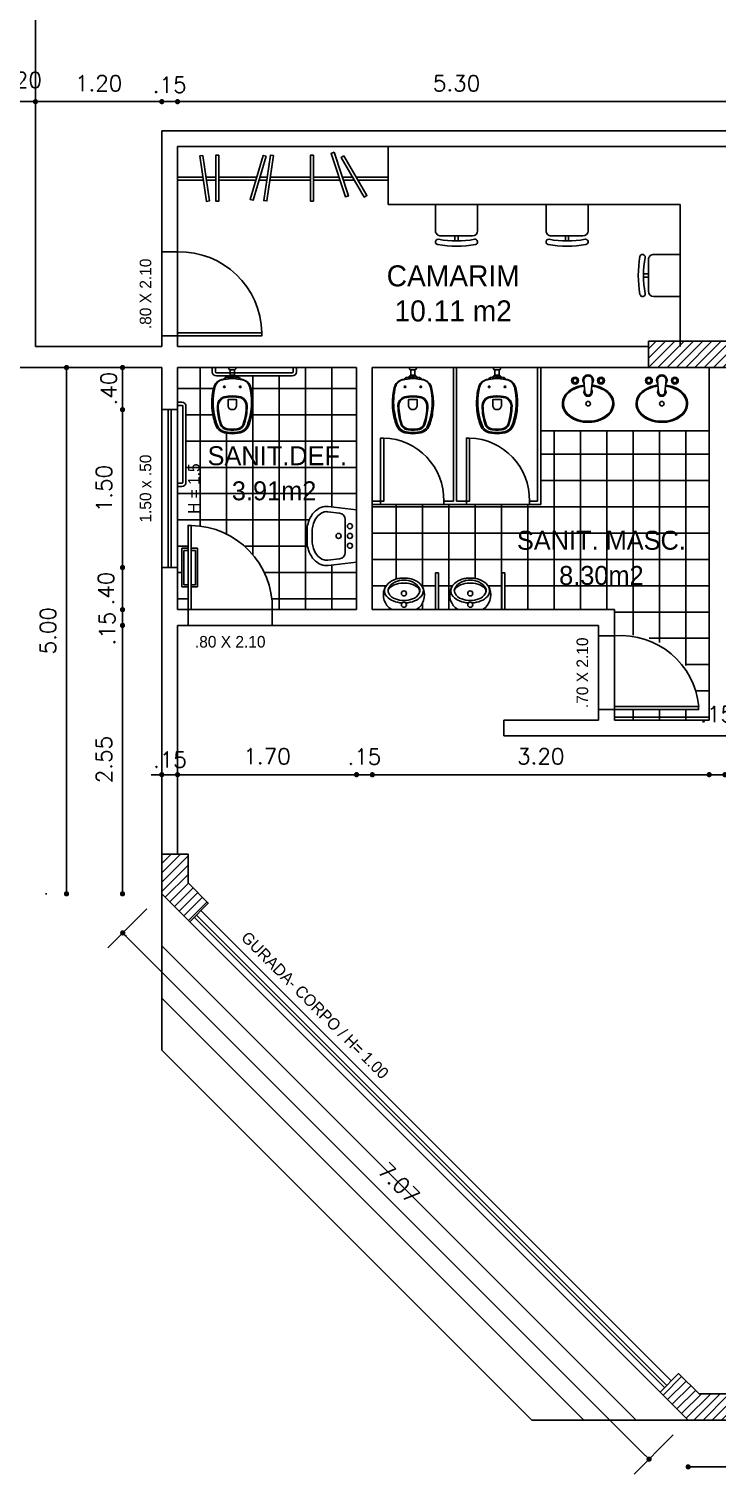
# Model space of a CAD drawing. Header units: millimetres. Extents: x 387 to 811, y 539 to 827.
# Drawn here: x 506.68 to 513.22, y 772.65 to 786.38 of the extents above; entities that cross this region are included whole.
import ezdxf
from ezdxf.enums import TextEntityAlignment as Align

# ---------------------------------------------------------------- set-up
doc = ezdxf.new("R2010")
doc.units = ezdxf.units.MM
for name, color, linetype in [('7', 8, 'Continuous'), ('ESQUADRIAS', 6, 'Continuous'), ('LINHA FINA', 8, 'Continuous'), ('MOBILIARIO', 3, 'Continuous'), ('parede vista', 2, 'Continuous'), ('PAREDES EM CORTE', 5, 'Continuous'), ('pilar', 4, 'Continuous'), ('TEXTO', 4, 'Continuous')]:
    doc.layers.add(name, color=color, linetype=linetype)
doc.styles.add('ROMANS', font='romans')
doc.dimstyles.new('Cotas_trabalho', dxfattribs={"dimtxt": 0.15, "dimasz": 0.05, "dimexe": 0.2, "dimexo": 0.2, "dimgap": 0.1, "dimtad": 1, "dimzin": 4, "dimdsep": 46, "dimtxsty": 'ROMANS', "dimblk": 'DOT', "dimcen": 0.5, "dimclrd": 256, "dimclre": 256, "dimclrt": 256, "dimadec": 0, "dimazin": 0, "dimtfac": 0.666667, "dimtmove": 2, "dimatfit": 0, "dimldrblk": 'DOT', "dimfxl": 1, "dimtolj": 1, "dimtzin": 4, "dimarcsym": 0})
pattern_1 = [(45, (-564.57625, 852.58743), (-0.044194174, 0.044194174), [])]

# ---------------------------------------------------------------- blocks, each defined once
blk = doc.blocks.new('vaso sanitário')
at = {"layer": 'MOBILIARIO'}
for p, q in [((535.046, 52.961), (535.046, 53.011)), ((535.086, 52.961), (535.086, 53.011))]:
    blk.add_line(p, q, dxfattribs=at)
for points in [[(535.032, 53.034), (535.099, 53.034), (535.099, 53.026, -0.414214), (535.084, 53.011), (535.047, 53.011, -0.414214), (535.032, 53.026)], [(535.066, 52.417, 0.082763), (535.156, 52.431, 0.191824), (535.206, 52.48, 0.041847), (535.235, 52.581, 0.10707), (535.236, 52.829, 0.077273), (535.22, 52.876, 0.212411), (535.166, 52.916, 0.040827), (535.153, 52.919, 0.014904), (535.135, 52.923, 0.025143), (535.131, 52.924, -0.029767), (535.109, 52.927, 0.034354), (535.066, 52.929, 0.034354), (535.022, 52.927, -0.029767), (535, 52.924, 0.025143), (534.996, 52.923, 0.014904), (534.978, 52.919, 0.040827), (534.965, 52.916, 0.212411), (534.911, 52.876, 0.077273), (534.896, 52.829, 0.10707), (534.896, 52.581, 0.041847), (534.926, 52.48, 0.191824), (534.976, 52.431, 0.082763)]]:
    blk.add_lwpolyline(points, format="xyb", close=True, dxfattribs=at)
for points in [[(535.123, 52.925, -0.166403), (535.132, 52.926), (535.166, 52.919, -0.147687), (535.216, 52.892, -0.13868), (535.243, 52.844, -0.056337), (535.26, 52.699, -0.03707), (535.253, 52.603, -0.071007), (535.215, 52.472, -0.183874), (535.166, 52.423, -0.096189), (535.066, 52.405, -0.096189), (534.966, 52.423, -0.183874), (534.916, 52.472, -0.071007), (534.878, 52.603, -0.03707), (534.871, 52.699, -0.056337), (534.889, 52.844, -0.13868), (534.916, 52.892, -0.147687), (534.966, 52.919), (535, 52.926, -0.166403), (535.009, 52.925)], [(535.099, 52.943), (535.099, 52.946, 0.414214), (535.084, 52.961), (535.047, 52.961, 0.414214), (535.032, 52.946), (535.032, 52.943)], [(535.066, 52.764, 0.06168), (534.987, 52.755, 0.039055), (534.98, 52.753, 0.304226), (534.924, 52.669, 0.074407), (534.953, 52.493, 0.256561), (535.004, 52.447, 0.06572), (535.066, 52.44, 0.068252)], [(535.066, 52.756, 0.06168), (534.989, 52.747, 0.039055), (534.983, 52.745, 0.304045), (534.932, 52.669, 0.074349), (534.961, 52.496, 0.256479), (535.006, 52.455, 0.065787), (535.066, 52.448, 0.065787)], [(535.066, 52.732, 0.0408), (535.025, 52.729), (535.025, 52.671, 0.057291), (535.025, 52.666, 0.350796), (535.066, 52.634, 0.350796)], [(535.065, 52.764, -0.06168), (535.145, 52.755, -0.039055), (535.152, 52.753, -0.304226), (535.208, 52.669, -0.074407), (535.178, 52.493, -0.256561), (535.127, 52.447, -0.06572), (535.065, 52.44, -0.068252)], [(535.066, 52.756, -0.06168), (535.143, 52.747, -0.039055), (535.148, 52.745, -0.304045), (535.199, 52.669, -0.074349), (535.17, 52.496, -0.256479), (535.125, 52.455, -0.065787), (535.066, 52.448, -0.065787)], [(535.066, 52.732, -0.0408), (535.107, 52.729), (535.107, 52.671, -0.057291), (535.106, 52.666, -0.350796), (535.066, 52.634, -0.350796)]]:
    blk.add_lwpolyline(points, format="xyb", dxfattribs=at)
for centre in [(534.991, 52.851), (535.141, 52.851)]:
    blk.add_circle(centre, 0.0075, dxfattribs=at)
for centre, radius, start, end in [((535.011, 52.912), 0.0286, 100.7284, 157.4355), ((535.068, 52.556), 0.389, 90.3224, 99.2049), ((535.063, 52.556), 0.389, 80.7951, 89.6776), ((535.12, 52.912), 0.0286, 22.5645, 79.2716)]:
    blk.add_arc(centre, radius, start, end, dxfattribs=at)
blk = doc.blocks.new('cuba do lavatório')
at = {"layer": 'MOBILIARIO'}
for p, q in [((535.901, 52.801), (535.891, 52.914)), ((535.961, 52.801), (535.971, 52.914))]:
    blk.add_line(p, q, dxfattribs=at)
for centre, radius in [((535.807, 52.91), 0.0326), ((535.807, 52.91), 0.0212), ((536.054, 52.91), 0.0326), ((536.054, 52.91), 0.0212), ((535.931, 52.691), 0.0212)]:
    blk.add_circle(centre, radius, dxfattribs=at)
for centre, radius, start, end in [((535.931, 52.914), 0.05, 317.7534, 222.2466), ((535.931, 52.914), 0.04, 349.8443, 190.1557), ((535.931, 52.801), 0.04, 143.4139, 36.5861), ((535.931, 52.801), 0.03, 180, 0)]:
    blk.add_arc(centre, radius, start, end, dxfattribs=at)
blk.add_ellipse((535.931, 52.691), major_axis=(-0.235, 0), ratio=0.714749, start_param=4.861692, end_param=10.846271, dxfattribs=at)
blk.add_open_spline([(535.895, 52.867), (535.849, 52.862), (535.806, 52.848), (535.716, 52.792), (535.683, 52.738), (535.689, 52.629), (535.728, 52.578), (535.845, 52.516), (535.922, 52.506), (536.062, 52.532), (536.123, 52.568), (536.184, 52.666), (536.182, 52.726), (536.114, 52.82), (536.051, 52.855), (535.976, 52.866), (535.971, 52.866), (535.967, 52.867)], degree=3, knots=[4.861692, 4.861692, 4.861692, 4.861692, 5.430609, 5.430609, 6.323813, 6.323813, 7.217016, 7.217016, 8.110219, 8.110219, 9.003422, 9.003422, 9.896625, 9.896625, 10.789828, 10.789828, 10.846271, 10.846271, 10.846271, 10.846271], dxfattribs=at)
blk = doc.blocks.new('mictorio')
at = {"layer": 'MOBILIARIO'}
for points in [[(534.164, 50.834), (534.164, 50.832, -0.008051), (534.164, 50.799, -0.08407), (534.155, 50.755, -0.022672), (534.142, 50.726, -0.027927), (534.128, 50.7, -0.144523), (534.062, 50.648, -0.34805), (533.869, 50.712, -0.162816), (533.866, 50.721), (533.866, 50.834), (533.866, 50.947, -0.162816), (533.869, 50.955, -0.34805), (534.062, 51.019, -0.144523), (534.128, 50.967, -0.027927), (534.142, 50.941, -0.022672), (534.155, 50.913, -0.08407), (534.164, 50.869, -0.008051), (534.164, 50.835)], [(534.117, 50.834), (534.117, 50.826, -0.102017), (534.101, 50.742, -0.100634), (534.069, 50.695, -0.31043), (534.027, 50.687, -0.029837), (534.021, 50.689, -0.193887), (533.968, 50.753, -0.096635), (533.953, 50.834, -0.096635), (533.968, 50.915, -0.193887), (534.021, 50.978, -0.029837), (534.027, 50.98, -0.31043), (534.069, 50.973, -0.100634), (534.101, 50.925, -0.102017), (534.117, 50.842)]]:
    blk.add_lwpolyline(points, format="xyb", close=True, dxfattribs=at)
for points in [[(533.931, 50.85, -0.100603), (533.949, 50.935, -0.114611), (533.991, 50.997, -0.309836), (534.079, 51.011, -0.309836)], [(534.03, 50.686), (534.033, 50.685, 0.189039), (534.066, 50.687, 0.189014), (534.13, 50.753, 0.116802), (534.145, 50.834, 0.116802), (534.13, 50.914, 0.189014), (534.066, 50.981, 0.189039), (534.033, 50.983), (534.03, 50.981)], [(533.931, 50.818, 0.100603), (533.949, 50.732, 0.114611), (533.991, 50.671, 0.309836), (534.079, 50.656, 0.309836)]]:
    blk.add_lwpolyline(points, format="xyb", dxfattribs=at)
for centre in [(533.913, 50.834), (534.02, 50.834)]:
    blk.add_circle(centre, 0.0243, dxfattribs=at)
blk = doc.blocks.new('lavatorio do sanitario')
at = {"layer": 'MOBILIARIO'}
for p, q in [((1040.677, 90.447), (1040.564, 90.46)), ((1040.73, 90.072), (1040.73, 90.387)), ((1040.418, 90.16), (1040.418, 90.299)), ((1040.677, 90.012), (1040.564, 89.999))]:
    blk.add_line(p, q, dxfattribs=at)
for points in [[(1040.838, 90.479), (1040.569, 90.51, 0.028479), (1040.553, 90.511, 0.123947), (1040.484, 90.493, 0.10565), (1040.421, 90.44, 0.087109), (1040.382, 90.364, 0.053242), (1040.368, 90.299), (1040.368, 90.16, 0.053242), (1040.382, 90.095, 0.087109), (1040.421, 90.02, 0.10565), (1040.484, 89.966, 0.123947), (1040.553, 89.949, 0.028479), (1040.569, 89.95), (1040.838, 89.981)], [(1040.553, 90.461, 0.123947), (1040.508, 90.449, 0.10565), (1040.461, 90.409, 0.087109), (1040.429, 90.349, 0.053242), (1040.418, 90.294, 0.053242)], [(1040.564, 90.46, 0.028479), (1040.553, 90.461, 0.028479)], [(1040.418, 90.165, 0.053242), (1040.429, 90.111, 0.087109), (1040.461, 90.05, 0.10565), (1040.508, 90.01, 0.123947), (1040.553, 89.999, 0.028479), (1040.564, 89.999, 0.028479)]]:
    blk.add_lwpolyline(points, format="xyb", dxfattribs=at)
for centre in [(1040.775, 90.323), (1040.668, 90.23), (1040.775, 90.23), (1040.775, 90.137)]:
    blk.add_circle(centre, 0.0242, dxfattribs=at)
for centre, start, end in [((1040.67, 90.387), 0, 83.4749), ((1040.67, 90.072), 276.5251, 0)]:
    blk.add_arc(centre, 0.06, start, end, dxfattribs=at)
blk = doc.blocks.new('barra de apoio')
at = {"layer": 'MOBILIARIO'}
for p, q in [((537.56, 53.034), (537.56, 52.994)), ((537.59, 53.034), (537.59, 52.994)), ((538.33, 53.034), (538.33, 52.994)), ((538.36, 53.034), (538.36, 52.994)), ((537.6, 52.984), (538.32, 52.984)), ((537.6, 52.954), (538.32, 52.954))]:
    blk.add_line(p, q, dxfattribs=at)
for centre, radius, start, end in [((537.6, 52.994), 0.04, 180, 270), ((537.6, 52.994), 0.01, 180, 270), ((538.32, 52.994), 0.01, 270, 360), ((538.32, 52.994), 0.04, 270, 360)]:
    blk.add_arc(centre, radius, start, end, dxfattribs=at)
blk = doc.blocks.new('barra de apoio 2')
at = {"layer": 'MOBILIARIO'}
for p, q in [((537.231, 52.705), (537.271, 52.705)), ((537.231, 52.675), (537.271, 52.675)), ((537.281, 51.945), (537.281, 52.665)), ((537.311, 51.945), (537.311, 52.665)), ((537.231, 51.935), (537.271, 51.935)), ((537.231, 51.905), (537.271, 51.905))]:
    blk.add_line(p, q, dxfattribs=at)
for centre, radius, start, end in [((537.271, 52.665), 0.04, 0, 90), ((537.271, 52.665), 0.01, 0, 90), ((537.271, 51.945), 0.04, 270, 0), ((537.271, 51.945), 0.01, 270, 0)]:
    blk.add_arc(centre, radius, start, end, dxfattribs=at)
blk = doc.blocks.new('porta para deficiente')
at = {"layer": 'ESQUADRIAS'}
blk.add_lwpolyline([(610.441, -142.831), (610.471, -142.831), (610.471, -142.031), (610.441, -142.031)], close=True, dxfattribs=at)
at = {"layer": 'LINHA FINA'}
for p, q in [((610.381, -142.248), (610.381, -142.615)), ((610.381, -142.248), (610.441, -142.248)), ((610.401, -142.268), (610.401, -142.595)), ((610.401, -142.268), (610.441, -142.268)), ((610.471, -142.248), (610.531, -142.248)), ((610.471, -142.268), (610.511, -142.268)), ((610.511, -142.268), (610.511, -142.595)), ((610.531, -142.248), (610.531, -142.615)), ((610.381, -142.615), (610.441, -142.615)), ((610.401, -142.595), (610.441, -142.595)), ((610.471, -142.595), (610.511, -142.595)), ((610.471, -142.615), (610.531, -142.615))]:
    blk.add_line(p, q, dxfattribs=at)
blk.add_arc((610.456, -142.816), 0.785, 358.9053, 88.9053, dxfattribs=at)
blk = doc.blocks.new('cadeira de escritorio')
at = {"layer": 'MOBILIARIO'}
for p, q in [((595.574, -133.382), (595.724, -133.382)), ((595.774, -133.432), (595.774, -133.732)), ((595.774, -133.567), (595.821, -133.567)), ((595.774, -133.597), (595.821, -133.597)), ((595.574, -133.782), (595.724, -133.782))]:
    blk.add_line(p, q, dxfattribs=at)
for points in [[(595.574, -133.382), (595.474, -133.382)], [(595.574, -133.782), (595.474, -133.782)]]:
    blk.add_lwpolyline(points, dxfattribs=at)
for centre, radius, start, end in [((595.724, -133.432), 0.05, 0, 90), ((595.83, -133.407), 0.025, 10.3399, 190.3399), ((594.871, -133.582), 0.95, 349.6601, 10.3399), ((594.871, -133.582), 1, 349.6601, 10.3399), ((595.724, -133.732), 0.05, 270, 0), ((595.83, -133.757), 0.025, 169.6601, 349.6601)]:
    blk.add_arc(centre, radius, start, end, dxfattribs=at)
blk = doc.blocks.new('arara')
at = {"layer": 'MOBILIARIO'}
for p, q in [((858.985, 92.527), (859.225, 92.527)), ((858.985, 92.497), (859.23, 92.497)), ((859.255, 92.527), (859.348, 92.527)), ((859.26, 92.497), (859.348, 92.497)), ((859.378, 92.527), (859.737, 92.527)), ((859.378, 92.497), (859.728, 92.497)), ((859.759, 92.497), (859.832, 92.497)), ((859.768, 92.527), (859.837, 92.527)), ((859.862, 92.497), (860.247, 92.497)), ((859.867, 92.527), (860.247, 92.527)), ((860.276, 92.527), (860.518, 92.527)), ((860.276, 92.497), (860.528, 92.497)), ((860.549, 92.527), (860.647, 92.527)), ((860.559, 92.497), (860.664, 92.497)), ((860.681, 92.527), (860.985, 92.527)), ((860.698, 92.497), (860.985, 92.497))]:
    blk.add_line(p, q, dxfattribs=at)
for points in [[(859.226, 92.732), (859.197, 92.727), (859.259, 92.296), (859.288, 92.3)], [(859.378, 92.734), (859.348, 92.734), (859.348, 92.298), (859.378, 92.298)], [(859.827, 92.724), (859.799, 92.733), (859.673, 92.315), (859.702, 92.306)], [(859.897, 92.731), (859.868, 92.736), (859.804, 92.304), (859.833, 92.3)], [(860.276, 92.734), (860.247, 92.734), (860.247, 92.298), (860.276, 92.298)], [(860.471, 92.762), (860.443, 92.752), (860.58, 92.339), (860.608, 92.348)], [(860.564, 92.728), (860.539, 92.713), (860.758, 92.336), (860.784, 92.351)]]:
    blk.add_lwpolyline(points, close=True, dxfattribs=at)
blk = doc.blocks.new('_DOT')
at = {"color": 0, "linetype": 'ByBlock'}
blk.add_line((-0.5, 0), (-1, 0), dxfattribs=at)
at = {"color": 0, "linetype": 'ByBlock', "const_width": 0.5}
blk.add_lwpolyline([(-0.25, 0, 1), (0.25, 0, 1)], format="xyb", close=True, dxfattribs=at)
blk = doc.blocks.new('*D90')
at = {"lineweight": -2}
for p, q in [((506.747, 785.838), (506.747, 785.886)), ((506.497, 785.686), (506.447, 785.686)), ((506.547, 785.686), (506.747, 785.686)), ((506.797, 785.686), (506.847, 785.686))]:
    blk.add_line(p, q, dxfattribs=at)
at = {"layer": 'Defpoints', "color": 0}
for p in [(506.547, 785.686, 54), (506.747, 785.686), (506.747, 785.638, 54)]:
    blk.add_point(p, dxfattribs=at)
at = {"lineweight": -2, "xscale": 0.05, "yscale": 0.05, "zscale": 0.05}
blk.add_blockref('_DOT', (506.547, 785.686), dxfattribs=at)
at = {"lineweight": -2, "xscale": 0.05, "yscale": 0.05, "zscale": 0.05, "rotation": 180}
blk.add_blockref('_DOT', (506.747, 785.686), dxfattribs=at)
at = {"insert": (506.647, 785.891), "char_height": 0.15, "attachment_point": 5, "style": 'ROMANS'}
blk.add_mtext('\\A1;.20', dxfattribs=at)
blk = doc.blocks.new('*D91')
at = {"lineweight": -2}
for p, q in [((506.747, 785.838), (506.747, 785.886)), ((506.797, 785.686), (507.897, 785.686))]:
    blk.add_line(p, q, dxfattribs=at)
at = {"layer": 'Defpoints', "color": 0}
for p in [(506.747, 785.638, 54), (507.947, 785.686), (507.947, 785.686)]:
    blk.add_point(p, dxfattribs=at)
at = {"lineweight": -2, "xscale": 0.05, "yscale": 0.05, "zscale": 0.05, "rotation": 180}
blk.add_blockref('_DOT', (506.747, 785.686), dxfattribs=at)
at = {"lineweight": -2, "xscale": 0.05, "yscale": 0.05, "zscale": 0.05}
blk.add_blockref('_DOT', (507.947, 785.686), dxfattribs=at)
at = {"insert": (507.347, 785.861), "char_height": 0.15, "attachment_point": 5, "style": 'ROMANS'}
blk.add_mtext('\\A1;1.20', dxfattribs=at)
blk = doc.blocks.new('*D92')
at = {"lineweight": -2}
for p, q in [((507.897, 785.686), (507.847, 785.686)), ((507.947, 785.686), (508.097, 785.686)), ((508.147, 785.686), (508.197, 785.686))]:
    blk.add_line(p, q, dxfattribs=at)
at = {"layer": 'Defpoints', "color": 0}
for p in [(507.947, 785.686), (508.097, 785.686), (508.097, 785.686)]:
    blk.add_point(p, dxfattribs=at)
at = {"lineweight": -2, "xscale": 0.05, "yscale": 0.05, "zscale": 0.05}
blk.add_blockref('_DOT', (507.947, 785.686), dxfattribs=at)
at = {"lineweight": -2, "xscale": 0.05, "yscale": 0.05, "zscale": 0.05, "rotation": 180}
blk.add_blockref('_DOT', (508.097, 785.686), dxfattribs=at)
at = {"insert": (508.022, 785.846), "char_height": 0.15, "attachment_point": 5, "style": 'ROMANS'}
blk.add_mtext('\\A1;.15', dxfattribs=at)
blk = doc.blocks.new('*D93')
at = {"lineweight": -2}
blk.add_line((508.147, 785.686), (513.347, 785.686), dxfattribs=at)
at = {"layer": 'Defpoints', "color": 0}
for p in [(508.097, 785.686), (513.397, 785.686), (513.397, 785.686)]:
    blk.add_point(p, dxfattribs=at)
at = {"lineweight": -2, "xscale": 0.05, "yscale": 0.05, "zscale": 0.05, "rotation": 180}
blk.add_blockref('_DOT', (508.097, 785.686), dxfattribs=at)
at = {"lineweight": -2, "xscale": 0.05, "yscale": 0.05, "zscale": 0.05}
blk.add_blockref('_DOT', (513.397, 785.686), dxfattribs=at)
at = {"insert": (510.747, 785.861), "char_height": 0.15, "attachment_point": 5, "style": 'ROMANS'}
blk.add_mtext('\\A1;5.30', dxfattribs=at)
blk = doc.blocks.new('*D129')
at = {"lineweight": -2}
for p, q in [((508.097, 779.283), (508.097, 779.492)), ((508.147, 779.292), (509.747, 779.292))]:
    blk.add_line(p, q, dxfattribs=at)
at = {"layer": 'Defpoints', "color": 0}
for p in [(509.797, 779.292), (509.797, 779.292), (508.097, 779.083, 54)]:
    blk.add_point(p, dxfattribs=at)
at = {"lineweight": -2, "xscale": 0.05, "yscale": 0.05, "zscale": 0.05, "rotation": 180}
blk.add_blockref('_DOT', (508.097, 779.292), dxfattribs=at)
at = {"lineweight": -2, "xscale": 0.05, "yscale": 0.05, "zscale": 0.05}
blk.add_blockref('_DOT', (509.797, 779.292), dxfattribs=at)
at = {"insert": (508.947, 779.467), "char_height": 0.15, "attachment_point": 5, "style": 'ROMANS'}
blk.add_mtext('\\A1;1.70', dxfattribs=at)
blk = doc.blocks.new('*D130')
at = {"lineweight": -2}
for p, q in [((509.747, 779.292), (509.697, 779.292)), ((509.797, 779.292), (509.947, 779.292)), ((509.997, 779.292), (510.047, 779.292))]:
    blk.add_line(p, q, dxfattribs=at)
at = {"layer": 'Defpoints', "color": 0}
for p in [(509.797, 779.292), (509.947, 779.292), (509.947, 779.292)]:
    blk.add_point(p, dxfattribs=at)
at = {"lineweight": -2, "xscale": 0.05, "yscale": 0.05, "zscale": 0.05}
blk.add_blockref('_DOT', (509.797, 779.292), dxfattribs=at)
at = {"lineweight": -2, "xscale": 0.05, "yscale": 0.05, "zscale": 0.05, "rotation": 180}
blk.add_blockref('_DOT', (509.947, 779.292), dxfattribs=at)
at = {"insert": (509.872, 779.463), "char_height": 0.15, "attachment_point": 5, "style": 'ROMANS'}
blk.add_mtext('\\A1;.15', dxfattribs=at)
blk = doc.blocks.new('*D131')
at = {"lineweight": -2}
blk.add_line((509.997, 779.292), (513.097, 779.292), dxfattribs=at)
at = {"layer": 'Defpoints', "color": 0}
for p in [(509.947, 779.292), (513.147, 779.292), (513.147, 779.292)]:
    blk.add_point(p, dxfattribs=at)
at = {"lineweight": -2, "xscale": 0.05, "yscale": 0.05, "zscale": 0.05, "rotation": 180}
blk.add_blockref('_DOT', (509.947, 779.292), dxfattribs=at)
at = {"lineweight": -2, "xscale": 0.05, "yscale": 0.05, "zscale": 0.05}
blk.add_blockref('_DOT', (513.147, 779.292), dxfattribs=at)
at = {"insert": (511.547, 779.467), "char_height": 0.15, "attachment_point": 5, "style": 'ROMANS'}
blk.add_mtext('\\A1;3.20', dxfattribs=at)
blk = doc.blocks.new('*D132')
at = {"lineweight": -2}
for p, q in [((513.097, 779.292), (513.047, 779.292)), ((513.147, 779.292), (513.297, 779.292)), ((513.347, 779.292), (513.397, 779.292))]:
    blk.add_line(p, q, dxfattribs=at)
at = {"layer": 'Defpoints', "color": 0}
for p in [(513.147, 779.292), (513.297, 779.292), (513.297, 779.292)]:
    blk.add_point(p, dxfattribs=at)
at = {"lineweight": -2, "xscale": 0.05, "yscale": 0.05, "zscale": 0.05}
blk.add_blockref('_DOT', (513.147, 779.292), dxfattribs=at)
at = {"lineweight": -2, "xscale": 0.05, "yscale": 0.05, "zscale": 0.05, "rotation": 180}
blk.add_blockref('_DOT', (513.297, 779.292), dxfattribs=at)
at = {"insert": (513.222, 779.867), "char_height": 0.15, "attachment_point": 5, "style": 'ROMANS'}
blk.add_mtext('\\A1;.15', dxfattribs=at)
blk = doc.blocks.new('*D141')
at = {"lineweight": -2}
for p, q in [((507.897, 779.292), (507.847, 779.292)), ((508.097, 779.292), (507.947, 779.292)), ((508.147, 779.292), (508.197, 779.292))]:
    blk.add_line(p, q, dxfattribs=at)
at = {"layer": 'Defpoints', "color": 0}
for p in [(507.947, 779.292, 54), (507.947, 779.292), (508.097, 779.292)]:
    blk.add_point(p, dxfattribs=at)
at = {"lineweight": -2, "xscale": 0.05, "yscale": 0.05, "zscale": 0.05}
blk.add_blockref('_DOT', (507.947, 779.292), dxfattribs=at)
at = {"lineweight": -2, "xscale": 0.05, "yscale": 0.05, "zscale": 0.05, "rotation": 180}
blk.add_blockref('_DOT', (508.097, 779.292), dxfattribs=at)
at = {"insert": (508.024, 779.435), "char_height": 0.15, "attachment_point": 5, "style": 'ROMANS'}
blk.add_mtext('\\A1;.15', dxfattribs=at)
blk = doc.blocks.new('*D143')
at = {"lineweight": -2}
blk.add_line((507.574, 783.11), (507.574, 782.81), dxfattribs=at)
at = {"layer": 'Defpoints', "color": 0}
for p in [(507.574, 783.16, 54), (507.574, 782.76, 54), (507.574, 782.76)]:
    blk.add_point(p, dxfattribs=at)
at = {"lineweight": -2, "xscale": 0.05, "yscale": 0.05, "zscale": 0.05}
for p, rotation in [((507.574, 783.16), 90), ((507.574, 782.76), 270)]:
    blk.add_blockref('_DOT', p, dxfattribs=dict(at, rotation=rotation))
at = {"insert": (507.443, 782.96), "char_height": 0.15, "attachment_point": 5, "rotation": 90, "style": 'ROMANS'}
blk.add_mtext('\\A1;.40', dxfattribs=at)
blk = doc.blocks.new('*D144')
at = {"lineweight": -2}
blk.add_line((507.574, 782.71), (507.574, 781.31), dxfattribs=at)
at = {"layer": 'Defpoints', "color": 0}
for p in [(507.574, 782.76, 54), (507.574, 781.26), (507.574, 781.26)]:
    blk.add_point(p, dxfattribs=at)
at = {"lineweight": -2, "xscale": 0.05, "yscale": 0.05, "zscale": 0.05}
for p, rotation in [((507.574, 782.76), 90), ((507.574, 781.26), 270)]:
    blk.add_blockref('_DOT', p, dxfattribs=dict(at, rotation=rotation))
at = {"insert": (507.399, 782.01), "char_height": 0.15, "attachment_point": 5, "rotation": 90, "style": 'ROMANS'}
blk.add_mtext('\\A1;1.50', dxfattribs=at)
blk = doc.blocks.new('*D145')
at = {"lineweight": -2}
blk.add_line((507.574, 781.21), (507.574, 780.91), dxfattribs=at)
at = {"layer": 'Defpoints', "color": 0}
for p in [(507.574, 781.26), (507.574, 780.86), (507.574, 780.86)]:
    blk.add_point(p, dxfattribs=at)
at = {"lineweight": -2, "xscale": 0.05, "yscale": 0.05, "zscale": 0.05}
for p, rotation in [((507.574, 781.26), 90), ((507.574, 780.86), 270)]:
    blk.add_blockref('_DOT', p, dxfattribs=dict(at, rotation=rotation))
at = {"insert": (507.417, 781.06), "char_height": 0.15, "attachment_point": 5, "rotation": 90, "style": 'ROMANS'}
blk.add_mtext('\\A1;.40', dxfattribs=at)
blk = doc.blocks.new('*D146')
at = {"lineweight": -2}
for p, q in [((507.574, 780.91), (507.574, 780.96)), ((507.574, 780.86), (507.574, 780.71)), ((507.574, 780.66), (507.574, 780.61))]:
    blk.add_line(p, q, dxfattribs=at)
at = {"layer": 'Defpoints', "color": 0}
for p in [(507.574, 780.86), (507.574, 780.71), (507.574, 780.71)]:
    blk.add_point(p, dxfattribs=at)
at = {"lineweight": -2, "xscale": 0.05, "yscale": 0.05, "zscale": 0.05}
for p, rotation in [((507.574, 780.86), 270), ((507.574, 780.71), 90)]:
    blk.add_blockref('_DOT', p, dxfattribs=dict(at, rotation=rotation))
at = {"insert": (507.428, 780.68), "char_height": 0.15, "attachment_point": 5, "rotation": 90, "style": 'ROMANS'}
blk.add_mtext('\\A1;.15', dxfattribs=at)
blk = doc.blocks.new('*D147')
at = {"lineweight": -2}
blk.add_line((507.574, 780.66), (507.574, 778.21), dxfattribs=at)
at = {"layer": 'Defpoints', "color": 0}
for p in [(507.574, 780.71), (507.574, 778.16), (507.574, 778.16)]:
    blk.add_point(p, dxfattribs=at)
at = {"lineweight": -2, "xscale": 0.05, "yscale": 0.05, "zscale": 0.05}
for p, rotation in [((507.574, 780.71), 90), ((507.574, 778.16), 270)]:
    blk.add_blockref('_DOT', p, dxfattribs=dict(at, rotation=rotation))
at = {"insert": (507.399, 779.435), "char_height": 0.15, "attachment_point": 5, "rotation": 90, "style": 'ROMANS'}
blk.add_mtext('\\A1;2.55', dxfattribs=at)
blk = doc.blocks.new('*D148')
at = {"lineweight": -2}
for p, q in [((507.806, 778.019), (507.434, 777.647)), ((512.54, 772.824), (507.611, 777.753)), ((512.806, 773.019), (512.434, 772.647))]:
    blk.add_line(p, q, dxfattribs=at)
at = {"layer": 'Defpoints', "color": 0}
for p in [(507.947, 778.16, 54), (507.576, 777.789), (512.947, 773.16, 54)]:
    blk.add_point(p, dxfattribs=at)
at = {"lineweight": -2, "xscale": 0.05, "yscale": 0.05, "zscale": 0.05}
for p, rotation in [((507.576, 777.789), 135), ((512.576, 772.789), 315)]:
    blk.add_blockref('_DOT', p, dxfattribs=dict(at, rotation=rotation))
at = {"insert": (510.2, 775.413), "char_height": 0.15, "attachment_point": 5, "rotation": 315, "style": 'ROMANS'}
blk.add_mtext('\\A1;7.07', dxfattribs=at)
blk = doc.blocks.new('*D149')
at = {"lineweight": -2}
for p, q in [((506.854, 783.16), (506.842, 783.16)), ((507.042, 783.11), (507.042, 778.21)), ((506.854, 778.16), (506.842, 778.16))]:
    blk.add_line(p, q, dxfattribs=at)
at = {"layer": 'Defpoints', "color": 0}
for p in [(507.054, 783.16, 54), (507.042, 778.16), (507.054, 778.16, 54)]:
    blk.add_point(p, dxfattribs=at)
at = {"lineweight": -2, "xscale": 0.05, "yscale": 0.05, "zscale": 0.05}
for p, rotation in [((507.042, 783.16), 90), ((507.042, 778.16), 270)]:
    blk.add_blockref('_DOT', p, dxfattribs=dict(at, rotation=rotation))
at = {"insert": (506.867, 780.66), "char_height": 0.15, "attachment_point": 5, "rotation": 90, "style": 'ROMANS'}
blk.add_mtext('\\A1;5.00', dxfattribs=at)
blk = doc.blocks.new('*D150')
at = {"lineweight": -2}
blk.add_line((512.997, 772.716), (522.897, 772.716), dxfattribs=at)
at = {"layer": 'Defpoints', "color": 0}
for p in [(512.947, 772.716, 54), (522.947, 772.716, 54), (522.947, 772.716)]:
    blk.add_point(p, dxfattribs=at)
at = {"lineweight": -2, "xscale": 0.05, "yscale": 0.05, "zscale": 0.05, "rotation": 180}
blk.add_blockref('_DOT', (512.947, 772.716), dxfattribs=at)
at = {"lineweight": -2, "xscale": 0.05, "yscale": 0.05, "zscale": 0.05}
blk.add_blockref('_DOT', (522.947, 772.716), dxfattribs=at)
at = {"insert": (517.947, 772.891), "char_height": 0.15, "attachment_point": 5, "style": 'ROMANS'}
blk.add_mtext('\\A1;10.00', dxfattribs=at)

msp = doc.modelspace()

# ---------------------------------------------------------------- hatches: boundary and pattern name
at = {"layer": 'LINHA FINA'}
h = msp.add_hatch(dxfattribs=at)
h.set_pattern_fill('ANSI37', color=256, scale=2, angle=45, style=0)
h.set_pattern_definition([(90, (-528.68875, 692.2117), (-0.25, 6e-17), []), (180, (-528.68875, 692.2117), (-6e-17, -0.25), [])])
h.paths.add_polyline_path([(509.38, 781.77, -0.10565), (509.443, 781.824, -0.123947), (509.512, 781.841, -0.028479), (509.528, 781.84), (509.797, 781.809), (509.797, 783.16), (509.226, 783.16), (509.226, 783.12, -0.414214), (509.186, 783.08), (508.649, 783.08, -0.135846), (508.651, 783.072), (508.651, 783.069, -0.015866), (508.675, 783.066, -0.267929), (508.698, 783.049), (508.717, 783.045, -0.147687), (508.767, 783.018, -0.144116), (508.795, 782.968, -0.055514), (508.812, 782.825, -0.03707), (508.805, 782.729, -0.071007), (508.766, 782.599, -0.183874), (508.717, 782.549, -0.096189), (508.617, 782.531, -0.096189), (508.517, 782.549, -0.183874), (508.468, 782.599, -0.071007), (508.43, 782.729, -0.03707), (508.423, 782.825, -0.055514), (508.44, 782.968, -0.144116), (508.467, 783.018, -0.147687), (508.517, 783.045), (508.536, 783.049, -0.267929), (508.559, 783.066, -0.015866), (508.583, 783.069), (508.583, 783.072, -0.135846), (508.585, 783.08), (508.466, 783.08, -0.414214), (508.426, 783.12), (508.426, 783.16), (508.097, 783.16), (508.097, 782.831), (508.137, 782.831, -0.414214), (508.177, 782.791), (508.177, 782.071, -0.414214), (508.137, 782.031), (508.097, 782.031), (508.097, 780.86), (508.197, 780.86), (508.197, 781.077), (508.137, 781.077), (508.137, 781.444), (508.197, 781.444), (508.197, 781.66), (508.227, 781.66, -0.414214), (508.997, 780.86), (509.797, 780.86), (509.797, 781.311), (509.528, 781.28, -0.028479), (509.512, 781.279, -0.123947), (509.443, 781.296, -0.10565), (509.38, 781.35, -0.087109), (509.341, 781.426, -0.053242), (509.327, 781.491), (509.327, 781.629, -0.053242), (509.341, 781.694, -0.087109)])
h.paths.add_polyline_path([(508.456, 781.848), (509.511, 781.848), (509.511, 782.129), (508.456, 782.129)], flags=24)
h.paths.add_polyline_path([(508.212, 782.182), (509.755, 782.182), (509.755, 782.462), (508.212, 782.462)], flags=24)
h = msp.add_hatch(dxfattribs=at)
h.set_pattern_fill('ANSI37', color=256, scale=2, angle=45, style=0)
h.set_pattern_definition([(90, (-564.57625, 852.58743), (-0.25, 6e-17), []), (180, (-564.57625, 852.58743), (-6e-17, -0.25), [])])
h.paths.add_polyline_path([(511.547, 782.56), (511.547, 781.86), (509.947, 781.86), (509.947, 780.86), (510.134, 780.86, -0.162816), (510.125, 780.863, -0.34805), (510.062, 781.056, -0.144523), (510.113, 781.121, -0.027927), (510.139, 781.136, -0.022672), (510.168, 781.149, -0.08407), (510.212, 781.158, -0.008051), (510.245, 781.158), (510.249, 781.158, -0.008051), (510.282, 781.158, -0.08407), (510.326, 781.149, -0.022672), (510.355, 781.136, -0.027927), (510.381, 781.121, -0.144523), (510.433, 781.056, -0.34805), (510.369, 780.863, -0.162816), (510.36, 780.86), (510.547, 780.86), (510.547, 781.21), (510.577, 781.21), (510.577, 780.86), (510.764, 780.86, -0.162816), (510.755, 780.863, -0.34805), (510.692, 781.056, -0.144523), (510.743, 781.121, -0.027927), (510.769, 781.136, -0.022672), (510.798, 781.149, -0.08407), (510.842, 781.158, -0.008051), (510.875, 781.158), (510.879, 781.158, -0.008051), (510.912, 781.158, -0.08407), (510.956, 781.149, -0.022672), (510.985, 781.136, -0.027927), (511.011, 781.121, -0.144523), (511.063, 781.056, -0.34805), (510.999, 780.863, -0.162816), (510.99, 780.86), (511.177, 780.86), (511.177, 781.21), (511.207, 781.21), (511.207, 780.86), (512.247, 780.86), (512.247, 780.61, -0.46688), (513.047, 779.94), (513.047, 779.91), (512.247, 779.91), (512.247, 779.81), (513.147, 779.81), (513.147, 782.56)])
h.paths.add_polyline_path([(511.537, 781.028), (512.709, 781.028), (512.709, 781.342), (511.537, 781.342)], flags=24)
h.paths.add_polyline_path([(511.089, 781.363), (513.157, 781.363), (513.157, 781.674), (511.089, 781.674)], flags=9)
at = {"layer": 'pilar'}
h = msp.add_hatch(dxfattribs=at)
h.set_pattern_fill('ANSI31', color=8, scale=0.5, style=0)
h.set_pattern_definition([(45, (-564.57625, 852.58743), (-0.044194174, 0.044194174), [])])
h.paths.add_polyline_path([(513.322, 783.41), (512.572, 783.41), (512.572, 783.16), (513.322, 783.16)])
h = msp.add_hatch(dxfattribs=at)
h.set_pattern_fill('ANSI31', color=8, scale=0.5, style=0)
h.set_pattern_definition(pattern_1)
h.paths.add_polyline_path([(508.197, 778.264), (508.197, 778.537), (507.947, 778.537), (507.947, 778.16), (508.212, 777.895), (508.389, 778.072)])
h = msp.add_hatch(dxfattribs=at)
h.set_pattern_fill('ANSI31', color=8, scale=0.5, style=0)
h.set_pattern_definition(pattern_1)
h.paths.add_polyline_path([(513.322, 773.16), (513.322, 773.41), (513.051, 773.41), (512.857, 773.603), (512.681, 773.426), (512.947, 773.16)])

# ---------------------------------------------------------------- linework, layer by layer
at = {"layer": '7'}
for p, q in [((512.452, 773.16, 54), (507.947, 777.665, 54)), ((511.957, 773.16, 54), (507.947, 777.17, 54)), ((511.462, 773.16, 54), (507.947, 776.675, 54))]:
    msp.add_line(p, q, dxfattribs=at)
at = {"layer": 'ESQUADRIAS'}
for p, q in [((510.717, 781.89, 54), (510.717, 783.16, 54)), ((510.747, 781.89, 54), (510.747, 783.16, 54)), ((511.517, 781.89, 54), (511.517, 783.16, 54)), ((511.547, 781.86, 54), (511.547, 783.16, 54)), ((508.007, 782.76, 54), (508.007, 781.26, 54)), ((508.037, 781.26, 54), (508.037, 782.76, 54)), ((510.025, 781.89, 54), (509.947, 781.89, 54)), ((510.025, 781.86, 54), (509.947, 781.86, 54)), ((510.025, 781.89, 54), (510.025, 781.86, 54)), ((510.717, 781.89, 54), (510.625, 781.89, 54)), ((510.625, 781.89, 54), (510.625, 781.86, 54)), ((510.84, 781.86, 54), (510.625, 781.86, 54)), ((510.84, 781.89, 54), (510.747, 781.89, 54)), ((510.84, 781.89, 54), (510.84, 781.86, 54)), ((511.517, 781.89, 54), (511.44, 781.89, 54)), ((511.44, 781.89, 54), (511.44, 781.86, 54)), ((511.547, 781.86, 54), (511.44, 781.86, 54)), ((508.255, 777.937, 54), (512.723, 773.469, 54)), ((508.276, 777.959, 54), (512.744, 773.49, 54))]:
    msp.add_line(p, q, dxfattribs=at)
at = {"layer": 'ESQUADRIAS', "elevation": 54}
for points in [[(508.097, 783.49), (508.897, 783.49), (508.897, 783.46), (508.097, 783.46)], [(510.025, 781.89), (510.055, 781.89), (510.055, 782.49), (510.025, 782.49)], [(510.84, 781.89), (510.87, 781.89), (510.87, 782.49), (510.84, 782.49)], [(512.247, 779.91), (513.047, 779.91), (513.047, 779.94), (512.247, 779.94)]]:
    msp.add_lwpolyline(points, close=True, dxfattribs=at)
at = {"layer": 'LINHA FINA'}
for p, q in [((507.947, 784.26, 54), (507.947, 783.46, 54)), ((508.097, 783.49, 54), (508.097, 784.26, 54)), ((510.025, 781.86, 54), (510.625, 781.86, 54)), ((510.84, 781.86, 54), (511.44, 781.86, 54)), ((508.997, 780.86, 54), (508.227, 780.86, 54)), ((508.197, 780.71, 54), (508.997, 780.71, 54)), ((512.097, 780.61, 54), (512.097, 779.91, 54)), ((512.247, 779.94, 54), (512.247, 780.61, 54)), ((507.947, 778.16, 54), (507.947, 776.675, 54)), ((512.947, 773.16, 54), (511.462, 773.16, 54))]:
    msp.add_line(p, q, dxfattribs=at)
for centre, radius, start, end in [((508.112, 783.475, 54), 0.785, 1.0947, 91.0947), ((510.04, 781.905, 54), 0.585, 358.5312, 88.5312), ((510.855, 781.905, 54), 0.585, 358.5312, 88.5312), ((512.312, 779.875, 54), 0.738, 5.0538, 95.0538)]:
    msp.add_arc(centre, radius, start, end, dxfattribs=at)
at = {"layer": 'MOBILIARIO'}
for p, q in [((510.097, 784.71, 54), (510.097, 785.26, 54)), ((512.87, 784.71, 54), (510.097, 784.71, 54)), ((512.87, 783.36, 54), (512.87, 784.71, 54)), ((513.147, 782.56, 54), (511.547, 782.56, 54)), ((510.547, 781.21, 54), (510.547, 780.86, 54)), ((510.577, 781.21, 54), (510.547, 781.21, 54)), ((510.577, 781.21, 54), (510.577, 780.86, 54)), ((511.177, 781.21, 54), (511.177, 780.86, 54)), ((511.207, 781.21, 54), (511.177, 781.21, 54)), ((511.207, 781.21, 54), (511.207, 780.86, 54))]:
    msp.add_line(p, q, dxfattribs=at)
at = {"layer": 'parede vista'}
for p, q in [((507.947, 782.76, 54), (507.947, 781.26, 54)), ((508.097, 781.26, 54), (508.097, 782.76, 54)), ((508.318, 778.001, 54), (512.787, 773.533, 54)), ((508.212, 777.895, 54), (512.681, 773.426, 54))]:
    msp.add_line(p, q, dxfattribs=at)
at = {"layer": 'PAREDES EM CORTE'}
for p, q in [((506.747, 783.36, 54), (506.747, 787.769, 54)), ((507.947, 784.26, 54), (507.947, 785.41, 54)), ((513.547, 785.41, 54), (507.947, 785.41, 54)), ((508.097, 784.26, 54), (508.097, 785.26, 54)), ((513.397, 785.26, 54), (508.097, 785.26, 54)), ((508.097, 784.26, 54), (507.947, 784.26, 54)), ((507.947, 783.36, 54), (507.947, 783.46, 54)), ((508.097, 783.46, 54), (507.947, 783.46, 54)), ((508.097, 783.36, 54), (508.097, 783.46, 54)), ((506.747, 783.36, 54), (507.947, 783.36, 54)), ((508.097, 783.36, 54), (512.572, 783.36, 54)), ((503.697, 783.16, 54), (507.947, 783.16, 54)), ((507.947, 783.16, 54), (507.947, 782.76, 54)), ((508.097, 783.16, 54), (509.797, 783.16, 54)), ((508.097, 783.16, 54), (508.097, 782.76, 54)), ((509.797, 783.16, 54), (508.097, 783.16, 54)), ((509.797, 783.16, 54), (509.797, 780.86, 54)), ((509.947, 783.16, 54), (511.211, 783.16, 54)), ((512.572, 783.16, 54), (509.947, 783.16, 54)), ((509.947, 783.16, 54), (509.947, 780.86, 54)), ((511.361, 783.16, 54), (512.572, 783.16, 54)), ((513.147, 783.16, 54), (513.147, 779.81, 54)), ((508.097, 782.76, 54), (507.947, 782.76, 54)), ((507.947, 781.26, 54), (507.947, 778.537, 54)), ((508.097, 781.26, 54), (507.947, 781.26, 54)), ((508.097, 781.26, 54), (508.097, 780.86, 54)), ((508.097, 780.86, 54), (508.197, 780.86, 54)), ((508.197, 780.86, 54), (508.197, 780.71, 54)), ((508.997, 780.86, 54), (509.797, 780.86, 54)), ((508.997, 780.86, 54), (508.997, 780.71, 54)), ((509.947, 780.86, 54), (512.247, 780.86, 54)), ((512.247, 780.86, 54), (512.247, 780.61, 54)), ((508.097, 780.71, 54), (508.097, 778.537, 54)), ((508.097, 780.71, 54), (508.197, 780.71, 54)), ((508.997, 780.71, 54), (512.097, 780.71, 54)), ((512.097, 780.71, 54), (512.097, 780.61, 54)), ((512.247, 780.61, 54), (512.097, 780.61, 54)), ((512.097, 779.91, 54), (512.097, 779.81, 54)), ((512.247, 779.91, 54), (512.097, 779.91, 54)), ((512.247, 779.91, 54), (512.247, 779.81, 54)), ((512.097, 779.81, 54), (511.197, 779.81, 54)), ((511.197, 779.81, 54), (511.197, 779.66, 54)), ((513.147, 779.81, 54), (512.247, 779.81, 54)), ((515.247, 779.66, 54), (511.197, 779.66, 54))]:
    msp.add_line(p, q, dxfattribs=at)
at = {"layer": 'pilar', "elevation": 54}
for points in [[(513.322, 783.16), (513.322, 783.41), (512.572, 783.41), (512.572, 783.16)], [(508.197, 778.264), (508.197, 778.537), (507.947, 778.537), (507.947, 778.16), (508.212, 777.895), (508.389, 778.072)], [(513.051, 773.41), (512.857, 773.603), (512.681, 773.426), (512.947, 773.16), (513.322, 773.16), (513.322, 773.41)]]:
    msp.add_lwpolyline(points, close=True, dxfattribs=at)

# ---------------------------------------------------------------- block references
at = {"layer": 'ESQUADRIAS'}
msp.add_blockref('porta para deficiente', (-102.244, 923.691, 54), dxfattribs=at)
at = {"layer": 'LINHA FINA'}
msp.add_blockref('lavatorio do sanitario', (-531.041, 691.33, 54), dxfattribs=at)
at = {"layer": 'MOBILIARIO'}
for name, p in [('arara', (-350.888, 692.443, 54)), ('vaso sanitário', (-26.449, 730.126, 54)), ('barra de apoio', (-29.134, 730.126, 54)), ('vaso sanitário', (-23.934, 730.126, 54)), ('cuba do lavatório', (-23.934, 730.126, 54)), ('barra de apoio 2', (-29.134, 730.126, 54))]:
    msp.add_blockref(name, p, dxfattribs=at)
for name, p, rotation in [('cadeira de escritorio', (644.329, 1380.184, 54), 270), ('cadeira de escritorio', (645.379, 1380.184, 54), 270), ('cadeira de escritorio', (1108.344, 650.453, 54), 180), ('mictorio', (561.081, 246.994, 54), 90), ('mictorio', (561.711, 246.994, 54), 90)]:
    msp.add_blockref(name, p, dxfattribs=dict(at, rotation=rotation))
at = {"layer": 'MOBILIARIO', "xscale": -1}
for name, p in [('vaso sanitário', (1045.398, 730.126, 54)), ('cuba do lavatório', (1048.628, 730.126, 54))]:
    msp.add_blockref(name, p, dxfattribs=at)

# ---------------------------------------------------------------- texts
at = {"layer": 'TEXTO'}
for s, rotation, p in [('.80 X 2.10', 90, (507.792, 783.86, 54)), ('1.50 x .50', 90, (507.792, 782.01, 54)), ('H = 1.5', 90, (508.252, 782.01, 54)), ('.70 X 2.10', 90, (511.942, 780.26, 54)), ('GURADA- CORPO / H= 1.00', 315, (509.403, 777.102, 54))]:
    msp.add_text(s, height=0.11, rotation=rotation, dxfattribs=at).set_placement(p, align=Align.MIDDLE_CENTER)
for s, height, p in [('CAMARIM', 0.2, (510.715, 784.031, 54)), ('10.11 m2', 0.2, (510.715, 783.698, 54)), ('SANIT.DEF.', 0.18, (509.044, 782.322, 54)), ('3.91m2', 0.18, (509.014, 781.989, 54)), ('SANIT. MASC.', 0.18, (512.123, 781.519, 54)), ('8.30m2', 0.18, (512.123, 781.185, 54)), ('.80 X 2.10', 0.11, (508.597, 780.555, 54))]:
    msp.add_text(s, height=height, dxfattribs=at).set_placement(p, align=Align.MIDDLE_CENTER)

# ---------------------------------------------------------------- dimensions: what is measured, and where the dimension line sits
for base, p1, p2, picture, middle in [((506.747, 785.686), (506.547, 785.686, 54), (506.747, 785.638, 54), '*D90', (506.647, 785.891)), ((508.097, 785.686), (507.947, 785.686), (508.097, 785.686), '*D92', (508.022, 785.846)), ((507.947, 779.292), (508.097, 779.292), (507.947, 779.292, 54), '*D141', (508.024, 779.435)), ((509.947, 779.292), (509.797, 779.292), (509.947, 779.292), '*D130', (509.872, 779.463))]:
    dim = msp.add_linear_dim(base=base, p1=p1, p2=p2, dimstyle='Cotas_trabalho')
    dim.commit()
    dim.dimension.update_dxf_attribs({"geometry": picture, "text_midpoint": middle, "dimtype": 160})
for base, p1, p2, picture, middle in [((507.947, 785.686), (506.747, 785.638, 54), (507.947, 785.686), '*D91', (507.347, 785.861)), ((513.397, 785.686), (508.097, 785.686), (513.397, 785.686), '*D93', (510.747, 785.861)), ((513.297, 779.292), (513.147, 779.292), (513.297, 779.292), '*D132', (513.222, 779.867)), ((509.797, 779.292), (508.097, 779.083, 54), (509.797, 779.292), '*D129', (508.947, 779.467)), ((513.147, 779.292), (509.947, 779.292), (513.147, 779.292), '*D131', (511.547, 779.467)), ((522.947, 772.716), (512.947, 772.716, 54), (522.947, 772.716, 54), '*D150', (517.947, 772.891))]:
    dim = msp.add_linear_dim(base=base, p1=p1, p2=p2, dimstyle='Cotas_trabalho')
    dim.commit()
    dim.dimension.update_dxf_attribs({"geometry": picture, "text_midpoint": middle})
for base, p1, p2, picture, middle in [((507.042, 778.16), (507.054, 783.16, 54), (507.054, 778.16, 54), '*D149', (506.867, 780.66)), ((507.574, 781.26), (507.574, 782.76, 54), (507.574, 781.26), '*D144', (507.399, 782.01)), ((507.574, 778.16), (507.574, 780.71), (507.574, 778.16), '*D147', (507.399, 779.435))]:
    dim = msp.add_linear_dim(base=base, p1=p1, p2=p2, angle=90, dimstyle='Cotas_trabalho')
    dim.commit()
    dim.dimension.update_dxf_attribs({"geometry": picture, "text_midpoint": middle})
for base, p1, p2, picture, middle in [((507.574, 782.76), (507.574, 783.16, 54), (507.574, 782.76, 54), '*D143', (507.443, 782.96)), ((507.574, 780.86), (507.574, 781.26), (507.574, 780.86), '*D145', (507.417, 781.06)), ((507.574, 780.71), (507.574, 780.86), (507.574, 780.71), '*D146', (507.428, 780.68))]:
    dim = msp.add_linear_dim(base=base, p1=p1, p2=p2, angle=90, dimstyle='Cotas_trabalho')
    dim.commit()
    dim.dimension.update_dxf_attribs({"geometry": picture, "text_midpoint": middle, "dimtype": 160})
dim = msp.add_aligned_dim(p1=(512.947, 773.16, 54), p2=(507.947, 778.16, 54), distance=0.525, dimstyle='Cotas_trabalho')
dim.commit()
dim.dimension.update_dxf_attribs({"geometry": '*D148', "text_midpoint": (510.2, 775.413)})

doc.saveas('drawing.dxf')
